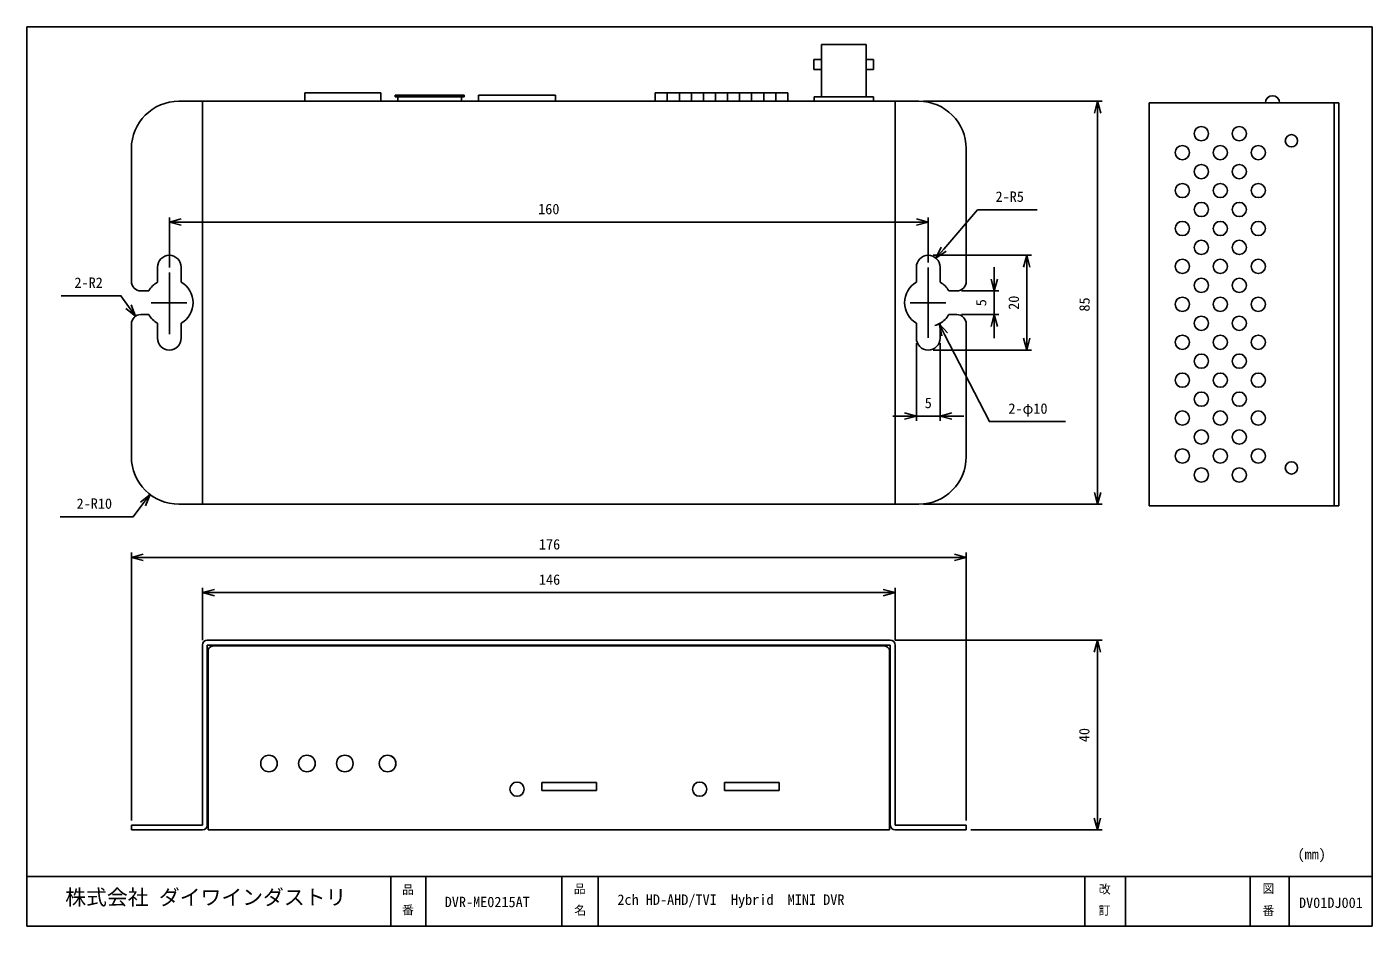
# Model space of a CAD drawing. Units: millimetres on the paper. Extents: x -142 to 142, y -98 to 91.
import ezdxf
from ezdxf.enums import TextEntityAlignment as Align

# ---------------------------------------------------------------- set-up
doc = ezdxf.new("R2010")
doc.units = ezdxf.units.MM
doc.layers.add('0-0_0', color=4, linetype='Continuous')
doc.layers.add('0-1_外形線', color=4, linetype='Continuous')
doc.styles.add('ＭＳ ゴシック', font='')
doc.styles.get('ＭＳ ゴシック').set_extended_font_data('MS Gothic')

msp = doc.modelspace()

# ---------------------------------------------------------------- linework, layer by layer
at = {"layer": '0-0_0'}
for p, q in [((83.916, 75.721), (83.916, 73.221)), ((-111.768, 50.228), (-109.268, 50.228)), ((48.232, 50.228), (45.732, 50.228)), ((49.86, 42.618), (51.488, 44.516)), ((69.007, 43.221), (69.007, 40.721)), ((62.127, 35.721), (62.127, 38.221)), ((-118.924, 30.353), (-120.37, 32.392)), ((50.516, 28.773), (51.658, 26.549)), ((62.127, 30.721), (62.127, 28.221)), ((69.007, 23.221), (69.007, 25.721)), ((45.732, 9.323), (43.232, 9.323)), ((50.732, 9.323), (53.232, 9.323)), ((-115.816, -7.243), (-117.328, -9.234)), ((83.916, -9.279), (83.916, -6.779)), ((-119.768, -20.498), (-117.268, -20.498)), ((56.232, -20.498), (53.732, -20.498)), ((-104.768, -27.939), (-102.268, -27.939)), ((41.232, -27.939), (38.732, -27.939)), ((83.878, -37.985), (83.878, -40.485)), ((83.878, -77.985), (83.878, -75.485))]:
    msp.add_line(p, q, dxfattribs=at)
for points in [[(83.246, 73.221), (83.916, 75.721), (84.585, 73.221)], [(-109.268, 49.558), (-111.768, 50.228), (-109.268, 50.898)], [(45.732, 50.898), (48.232, 50.228), (45.732, 49.558)], [(51.996, 44.079), (49.86, 42.618), (50.979, 44.952)], [(68.337, 40.721), (69.007, 43.221), (69.677, 40.721)], [(62.797, 38.221), (62.127, 35.721), (61.458, 38.221)], [(-119.823, 32.78), (-118.924, 30.353), (-120.916, 32.005)], [(51.062, 26.243), (50.516, 28.773), (52.253, 26.855)], [(61.458, 28.221), (62.127, 30.721), (62.797, 28.221)], [(69.677, 25.721), (69.007, 23.221), (68.337, 25.721)], [(43.232, 9.993), (45.732, 9.323), (43.232, 8.653)], [(53.232, 8.653), (50.732, 9.323), (53.232, 9.993)], [(-117.861, -8.829), (-115.816, -7.243), (-116.794, -9.639)], [(84.585, -6.779), (83.916, -9.279), (83.246, -6.779)], [(-117.268, -21.168), (-119.768, -20.498), (-117.268, -19.828)], [(53.732, -19.828), (56.232, -20.498), (53.732, -21.168)], [(-102.268, -28.609), (-104.768, -27.939), (-102.268, -27.27)], [(38.732, -27.27), (41.232, -27.939), (38.732, -28.609)], [(83.208, -40.485), (83.878, -37.985), (84.548, -40.485)], [(84.548, -75.485), (83.878, -77.985), (83.208, -75.485)]]:
    msp.add_lwpolyline(points, dxfattribs=at)
at = {"layer": '0-1_外形線'}
for p, q in [((35.115, 87.674), (25.715, 87.674)), ((25.715, 76.674), (25.715, 87.674)), ((35.115, 76.674), (35.115, 87.674)), ((24.115, 82.404), (24.115, 84.524)), ((25.715, 84.524), (24.115, 84.524)), ((25.715, 82.404), (24.115, 82.404)), ((36.715, 84.524), (35.115, 84.524)), ((36.715, 82.404), (35.115, 82.404)), ((36.715, 82.404), (36.715, 84.524)), ((-67.185, 77.474), (-83.215, 77.474)), ((-83.215, 75.721), (-83.215, 77.474)), ((-67.185, 75.721), (-67.185, 77.474)), ((-64.185, 76.674), (-64.185, 76.974)), ((-49.585, 76.974), (-64.185, 76.974)), ((-49.585, 76.674), (-64.185, 76.674)), ((-63.585, 75.721), (-63.585, 76.674)), ((-50.185, 75.721), (-50.185, 76.674)), ((-49.585, 76.674), (-49.585, 76.974)), ((-46.585, 75.721), (-46.585, 76.974)), ((-30.325, 76.974), (-46.585, 76.974)), ((-30.325, 75.721), (-30.325, 76.974)), ((18.615, 77.474), (-9.325, 77.474)), ((-9.325, 75.721), (-9.325, 77.474)), ((-6.785, 75.721), (-6.785, 77.474)), ((-4.245, 75.721), (-4.245, 77.474)), ((-4.245, 75.721), (-4.245, 77.474)), ((-1.705, 75.721), (-1.705, 77.474)), ((0.835, 75.721), (0.835, 77.474)), ((3.375, 75.721), (3.375, 77.474)), ((5.915, 75.721), (5.915, 77.474)), ((8.455, 75.721), (8.455, 77.474)), ((10.995, 77.474), (10.995, 75.721)), ((13.535, 77.474), (13.535, 75.721)), ((16.075, 77.474), (16.075, 75.721)), ((18.615, 77.474), (18.615, 75.721)), ((24.165, 75.721), (24.165, 76.674)), ((36.665, 76.674), (24.165, 76.674)), ((36.665, 75.721), (36.665, 76.674)), ((-109.768, 75.721), (46.232, 75.721)), ((-104.768, -9.279), (-104.768, 75.721)), ((-103.568, 75.721), (40.032, 75.721)), ((-82.564, 75.721), (-68.564, 75.721)), ((-44.064, 75.721), (-30.064, 75.721)), ((41.232, -9.279), (41.232, 75.721)), ((47.232, 75.721), (84.916, 75.721)), ((94.799, 75.381), (134.799, 75.381)), ((94.799, 75.381), (94.799, -9.619)), ((95.999, 75.381), (133.799, 75.381)), ((133.799, 75.381), (133.799, -9.619)), ((133.799, 74.381), (133.799, 69.881)), ((134.799, 75.381), (134.799, -9.619)), ((134.799, 74.381), (134.799, -8.319)), ((83.916, 73.221), (83.916, -6.779)), ((-119.768, 37.721), (-119.768, 65.721)), ((56.232, 37.721), (56.232, 65.721)), ((-111.768, 40.622), (-111.768, 51.228)), ((48.232, 41.721), (48.232, 51.228)), ((-109.268, 50.228), (45.732, 50.228)), ((49.232, 43.221), (70.007, 43.221)), ((-114.268, 37.551), (-114.268, 40.721)), ((-109.268, 37.551), (-109.268, 40.721)), ((45.732, 37.551), (45.732, 40.721)), ((48.232, 25.783), (48.232, 40.658)), ((50.732, 37.551), (50.732, 40.721)), ((62.127, 38.221), (62.127, 40.721)), ((69.007, 40.721), (69.007, 25.721)), ((-111.768, 26.613), (-111.768, 39.622)), ((-116.098, 35.721), (-117.768, 35.721)), ((52.562, 35.721), (54.232, 35.721)), ((55.232, 35.721), (63.127, 35.721)), ((62.127, 35.721), (62.127, 30.721)), ((-108.059, 33.221), (-115.588, 33.221)), ((51.941, 33.221), (44.412, 33.221)), ((-119.768, 0.721), (-119.768, 28.721)), ((-116.098, 30.721), (-117.768, 30.721)), ((-114.268, 25.721), (-114.268, 28.891)), ((-109.268, 25.721), (-109.268, 28.891)), ((45.732, 25.721), (45.732, 28.891)), ((50.732, 25.721), (50.732, 28.891)), ((52.562, 30.721), (54.232, 30.721)), ((55.232, 30.721), (63.127, 30.721)), ((56.232, 0.721), (56.232, 28.721)), ((62.127, 28.221), (62.127, 25.721)), ((45.732, 24.721), (45.732, 8.323)), ((49.232, 23.221), (70.007, 23.221)), ((50.732, 24.721), (50.732, 8.323)), ((43.232, 9.323), (40.732, 9.323)), ((45.732, 9.323), (50.732, 9.323)), ((53.232, 9.323), (55.732, 9.323)), ((133.799, -5.319), (133.799, -8.319)), ((-109.768, -9.279), (46.232, -9.279)), ((47.232, -9.279), (84.916, -9.279)), ((94.799, -9.619), (134.799, -9.619)), ((-119.768, -75.985), (-119.768, -19.498)), ((56.232, -75.985), (56.232, -19.498)), ((-117.268, -20.498), (53.732, -20.498)), ((-104.768, -37.985), (-104.768, -26.939)), ((-102.268, -27.939), (38.732, -27.939)), ((41.232, -37.985), (41.232, -26.939)), ((-104.768, -38.985), (-104.768, -76.985)), ((40.232, -37.985), (-103.768, -37.985)), ((-103.768, -38.985), (-103.768, -76.985)), ((40.232, -38.985), (-103.768, -38.985)), ((39.032, -39.185), (-102.568, -39.185)), ((40.232, -38.985), (40.232, -76.985)), ((41.232, -37.985), (84.878, -37.985)), ((41.232, -38.985), (41.232, -76.985)), ((-103.568, -40.185), (-103.568, -77.985)), ((40.032, -40.185), (40.032, -77.985)), ((83.878, -75.485), (83.878, -40.485)), ((-33.228, -67.985), (-21.728, -67.985)), ((-33.228, -69.685), (-33.228, -67.985)), ((-21.728, -69.685), (-21.728, -67.985)), ((5.272, -67.985), (16.772, -67.985)), ((5.272, -69.685), (5.272, -67.985)), ((16.772, -69.685), (16.772, -67.985)), ((-33.228, -69.685), (-21.728, -69.685)), ((5.272, -69.685), (16.772, -69.685)), ((-119.768, -76.985), (-119.768, -77.985)), ((-104.768, -76.985), (-119.768, -76.985)), ((-104.768, -77.985), (-119.768, -77.985)), ((40.032, -77.985), (-103.568, -77.985)), ((41.232, -76.985), (56.232, -76.985)), ((41.232, -77.985), (56.232, -77.985)), ((56.232, -76.985), (56.232, -77.985)), ((57.232, -77.985), (84.878, -77.985)), ((141.803, -87.795), (-141.803, -87.791)), ((-65.111, -87.827), (-65.111, -98.148)), ((-57.712, -87.827), (-57.712, -98.148)), ((-21.396, -87.827), (-21.396, -98.148)), ((81.233, -87.825), (81.233, -98.145)), ((89.79, -87.841), (89.79, -98.161)), ((116.065, -87.909), (116.065, -98.229)), ((124.289, -87.909), (124.289, -98.229)), ((-29.033, -87.959), (-29.033, -98.28))]:
    msp.add_line(p, q, dxfattribs=at)
msp.add_lwpolyline([(-141.803, 91.405), (141.803, 91.405), (141.803, -98.28), (-141.803, -98.28)], close=True, dxfattribs=at)
for points in [[(51.488, 44.516), (58.627, 52.837), (71.198, 52.837)], [(-120.37, 32.392), (-121.999, 34.69), (-134.57, 34.69)], [(51.658, 26.549), (61.109, 8.14), (77.137, 8.14)], [(-117.328, -9.234), (-119.365, -11.916), (-134.793, -11.916)]]:
    msp.add_lwpolyline(points, dxfattribs=at)
for centre, radius in [((105.799, 68.881), 1.5), ((113.799, 68.881), 1.5), ((124.799, 67.381), 1.3), ((101.799, 64.881), 1.5), ((109.799, 64.881), 1.5), ((117.799, 64.881), 1.5), ((105.799, 60.881), 1.5), ((113.799, 60.881), 1.5), ((101.799, 56.881), 1.5), ((109.799, 56.881), 1.5), ((117.799, 56.881), 1.5), ((105.799, 52.881), 1.5), ((113.799, 52.881), 1.5), ((101.799, 48.881), 1.5), ((109.799, 48.881), 1.5), ((117.799, 48.881), 1.5), ((105.799, 44.881), 1.5), ((113.799, 44.881), 1.5), ((101.799, 40.881), 1.5), ((109.799, 40.881), 1.5), ((117.799, 40.881), 1.5), ((105.799, 36.881), 1.5), ((113.799, 36.881), 1.5), ((101.799, 32.881), 1.5), ((109.799, 32.881), 1.5), ((117.799, 32.881), 1.5), ((105.799, 28.881), 1.5), ((113.799, 28.881), 1.5), ((101.799, 24.881), 1.5), ((109.799, 24.881), 1.5), ((117.799, 24.881), 1.5), ((105.799, 20.881), 1.5), ((113.799, 20.881), 1.5), ((101.799, 16.881), 1.5), ((109.799, 16.881), 1.5), ((117.799, 16.881), 1.5), ((105.799, 12.881), 1.5), ((113.799, 12.881), 1.5), ((101.799, 8.881), 1.5), ((109.799, 8.881), 1.5), ((117.799, 8.881), 1.5), ((105.799, 4.881), 1.5), ((113.799, 4.881), 1.5), ((101.799, 0.881), 1.5), ((109.799, 0.881), 1.5), ((117.799, 0.881), 1.5), ((105.799, -3.119), 1.5), ((113.799, -3.119), 1.5), ((124.799, -1.619), 1.3), ((-90.768, -63.985), 1.75), ((-82.768, -63.985), 1.75), ((-74.768, -63.985), 1.75), ((-65.768, -63.985), 1.75), ((-65.768, -63.985), 1.743), ((-38.468, -69.385), 1.5), ((0.032, -69.385), 1.5)]:
    msp.add_circle(centre, radius, dxfattribs=at)
for centre, radius, start, end in [((120.799, 75.381), 1.5, 0, 180), ((-109.768, 65.721), 10, 90, 180), ((46.232, 65.721), 10, 0, 90), ((-111.768, 40.721), 2.5, 360, 180), ((48.232, 40.721), 2.5, 360, 180), ((-117.768, 37.721), 2, 180, 270), ((-111.768, 33.221), 5, 120, 150), ((-111.768, 33.221), 5, 300, 60), ((48.232, 33.221), 5, 120, 240), ((48.232, 33.221), 5, 30, 60), ((54.232, 37.721), 2, 270, 0), ((-117.768, 28.721), 2, 90, 180), ((-111.768, 33.221), 5, 210, 240), ((48.232, 33.221), 5, 285.71676, 300), ((48.232, 33.221), 5, 300, 330), ((54.232, 28.721), 2, 0, 90), ((-111.768, 25.721), 2.5, 180, 360), ((48.232, 25.721), 2.5, 180, 360), ((-109.768, 0.721), 10, 180, 270), ((46.232, 0.721), 10, 270, 0), ((-103.768, -38.985), 1, 90, 180), ((-102.568, -40.185), 1, 90, 180), ((39.032, -40.185), 1, 0, 90), ((40.232, -38.985), 1, 0, 90), ((-104.768, -76.985), 1, 270, 0), ((41.232, -76.985), 1, 180, 270)]:
    msp.add_arc(centre, radius, start, end, dxfattribs=at)

# ---------------------------------------------------------------- texts
at = {"layer": '0-0_0', "style": 'ＭＳ ゴシック'}
for s, p in [('図', (118.688, -91.835)), ('訂', (84.149, -96.421)), ('番', (118.688, -96.51))]:
    msp.add_text(s, height=1.833, dxfattribs=at).set_placement(p, align=Align.BOTTOM_LEFT)
at = {"layer": '0-1_外形線', "style": 'ＭＳ ゴシック'}
for s, height, p in [('160', 2.199, (-34.018, 51.228)), ('2-R5', 2.199, (62.413, 53.837)), ('2-R2', 2.199, (-131.784, 35.69)), ('5', 2.199, (47.482, 10.323)), ('2-φ10', 2.199, (65.123, 9.14)), ('2-R10', 2.199, (-131.329, -10.916)), ('176', 2.199, (-33.857, -19.498)), ('146', 2.199, (-33.857, -26.939)), ('(mm)', 2.199, (126.079, -84.883)), ('株式会社 ダイワインダストリ', 3.219, (-133.726, -94.763)), ('品', 1.833, (-62.709, -92.06)), ('品', 1.833, (-26.503, -91.893)), ('改', 1.833, (84.18, -91.958)), ('DVR-ME0215AT', 2.199, (-53.719, -94.943)), ('2ch HD-AHD/TVI  Hybrid  MINI DVR', 2.199, (-17.307, -94.46)), ('DV01DJ001', 2.199, (126.386, -95.104)), ('番', 1.833, (-62.709, -96.375)), ('名', 1.833, (-26.387, -96.435))]:
    msp.add_text(s, height=height, dxfattribs=at).set_placement(p, align=Align.BOTTOM_LEFT)
for s, p in [('20', (68.007, 31.721)), ('85', (82.916, 31.353)), ('5', (61.127, 32.471)), ('40', (82.878, -59.485))]:
    msp.add_text(s, height=2.199, rotation=90, dxfattribs=at).set_placement(p, align=Align.BOTTOM_LEFT)

doc.saveas('drawing.dxf')
